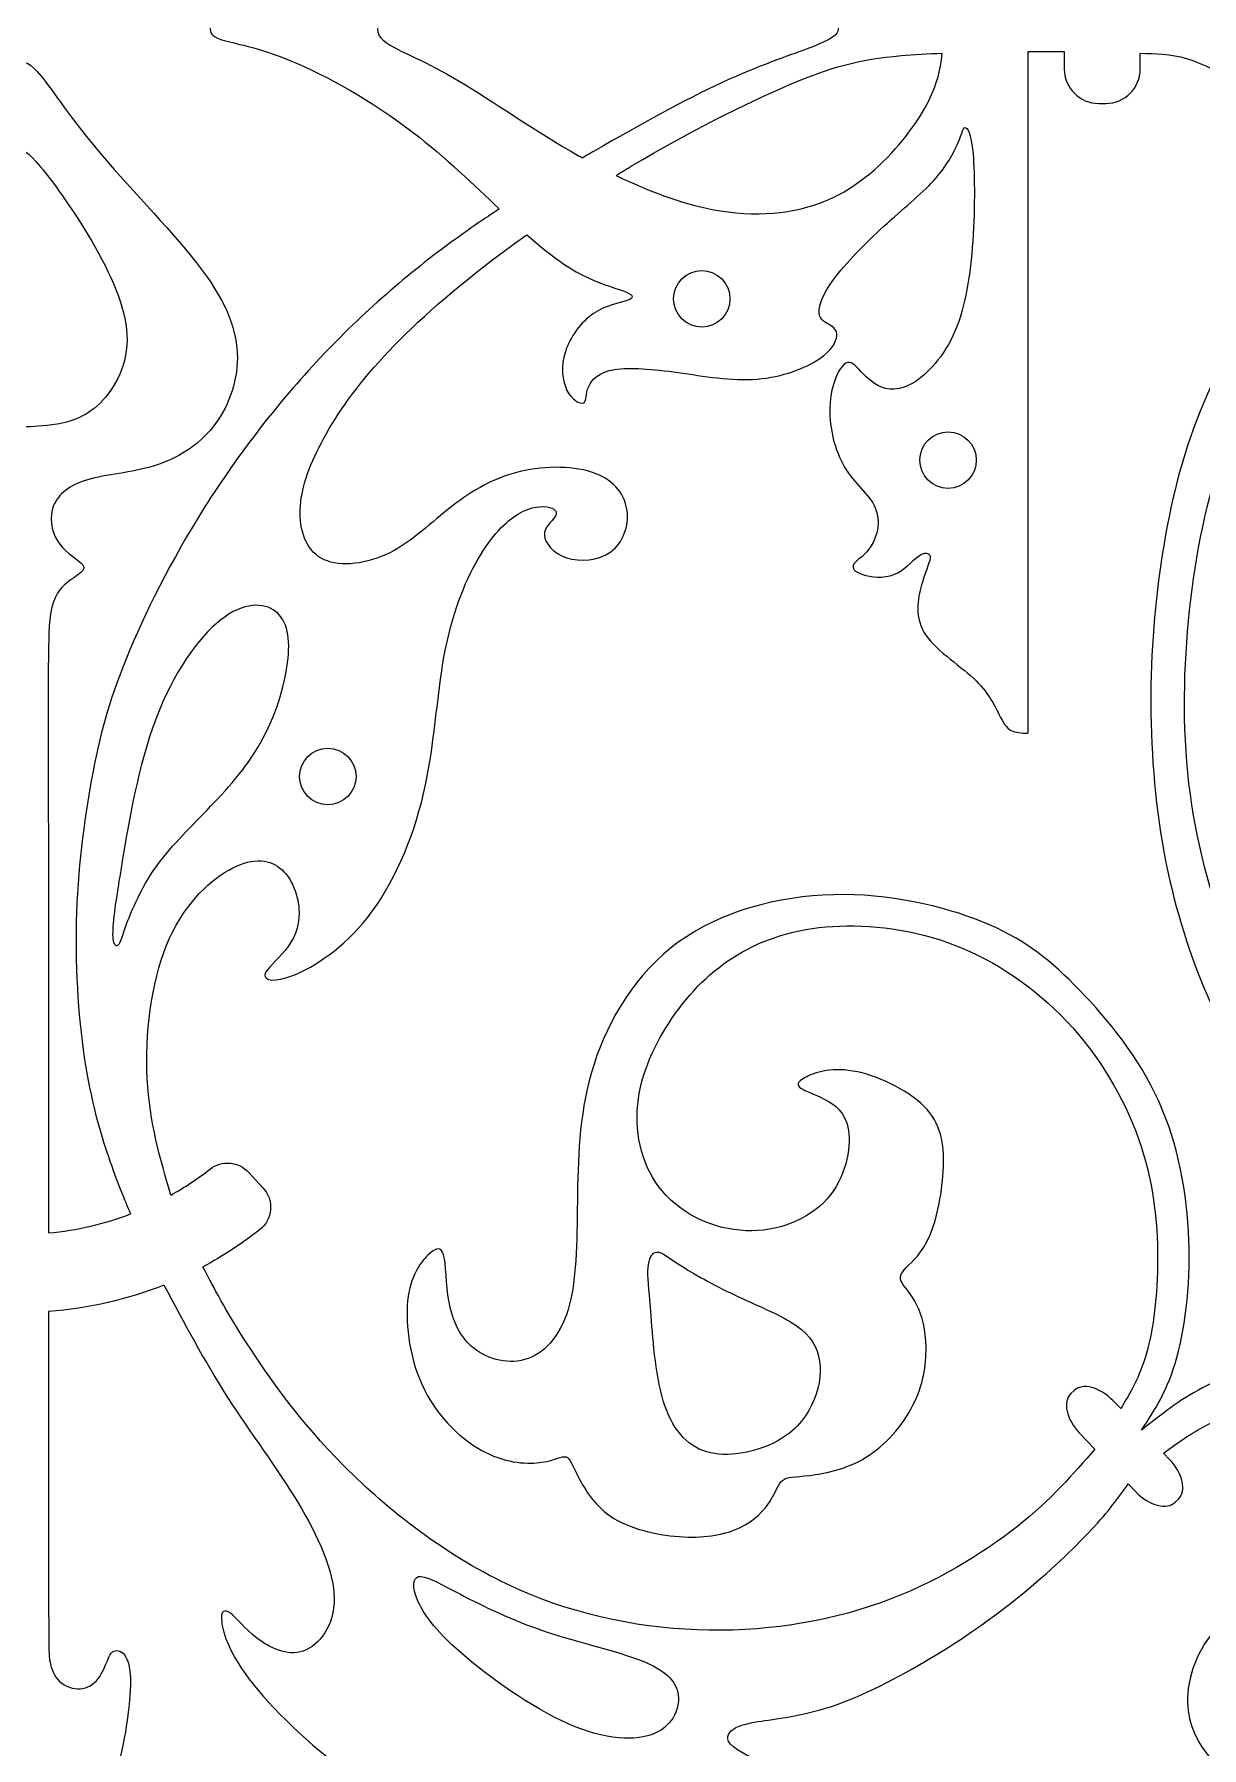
# Model space of a CAD drawing. Header units: millimetres. Extents: x -99 to 100, y 1 to 98.
# Drawn here: x 0.5 to 24.25, y 19.74 to 54.56 of the extents above; entities that cross this region are included whole.
import ezdxf

# ---------------------------------------------------------------- set-up
doc = ezdxf.new("R2010")
doc.units = ezdxf.units.MM
doc.header["$MEASUREMENT"] = 0
doc.layers.add('Layer 1', color=7, linetype='Continuous')

msp = doc.modelspace()

# ---------------------------------------------------------------- linework, layer by layer
at = {"layer": 'Layer 1', "lineweight": 20}
for centre in [(14.078, 49.185), (19.087, 45.907), (6.472, 39.476)]:
    msp.add_ellipse(centre, major_axis=(0, 0.574), ratio=1, dxfattribs=at)
for points, knots in [([(4.082, 54.689), (4.082, 54.607), (4.082, 54.525), (4.319, 54.45), (4.319, 54.45), (4.556, 54.376), (5.03, 54.309), (5.733, 54.018), (5.733, 54.018), (6.437, 53.727), (7.369, 53.211), (8.214, 52.562), (8.214, 52.562), (8.861, 52.065), (9.457, 51.49), (9.958, 51.011)], [0, 0, 0, 0, 0.2, 0.2, 0.2, 0.2, 0.4, 0.4, 0.4, 0.4, 0.6, 0.6, 0.6, 0.6, 1, 1, 1, 1]), ([(7.483, 54.689), (7.488, 54.586), (7.493, 54.484), (7.738, 54.34), (7.738, 54.34), (7.983, 54.196), (8.467, 54.01), (9.142, 53.611), (9.142, 53.611), (9.817, 53.211), (10.683, 52.598), (11.585, 52.088), (11.585, 52.088), (11.607, 52.075), (11.63, 52.062), (11.653, 52.05)], [0, 0, 0, 0, 0.2, 0.2, 0.2, 0.2, 0.4, 0.4, 0.4, 0.4, 0.6, 0.6, 0.6, 0.6, 1, 1, 1, 1]), ([(16.853, 54.689), (16.853, 54.646), (16.853, 54.603), (16.788, 54.543), (16.788, 54.543), (16.724, 54.483), (16.595, 54.406), (16.224, 54.266), (16.224, 54.266), (15.853, 54.127), (15.24, 53.926), (14.482, 53.576), (14.482, 53.576), (13.725, 53.226), (12.823, 52.726), (11.89, 52.187), (11.89, 52.187), (11.811, 52.142), (11.732, 52.096), (11.653, 52.05)], [0, 0, 0, 0, 0.166667, 0.166667, 0.166667, 0.166667, 0.333333, 0.333333, 0.333333, 0.333333, 0.5, 0.5, 0.5, 0.5, 0.666667, 0.666667, 0.666667, 0.666667, 1, 1, 1, 1]), ([(77.735, 54.32), (77.076, 53.683), (76.416, 53.046), (75.756, 52.409), (75.756, 52.409), (76.509, 51.894), (77.261, 51.378), (78.034, 50.564), (78.034, 50.564), (78.807, 49.75), (79.601, 48.637), (80.162, 47.683), (80.162, 47.683), (80.724, 46.73), (81.054, 45.936), (81.229, 45.38), (81.229, 45.38), (81.404, 44.823), (81.425, 44.504), (81.445, 44.184), (81.445, 44.184), (82.229, 44.071), (83.012, 43.958), (83.862, 43.592), (83.862, 43.592), (84.712, 43.226), (85.63, 42.608), (86.202, 41.881), (86.202, 41.881), (86.774, 41.154), (87.001, 40.32), (87.021, 39.377), (87.021, 39.377), (87.042, 38.434), (86.856, 37.382), (86.336, 36.346), (86.336, 36.346), (85.815, 35.311), (84.96, 34.29), (84.084, 33.507), (84.084, 33.507), (83.208, 32.724), (82.311, 32.178), (81.162, 31.704), (81.162, 31.704), (80.013, 31.229), (78.611, 30.827), (76.869, 30.523), (76.869, 30.523), (75.128, 30.219), (73.046, 30.013), (71.103, 29.72), (71.103, 29.72), (69.16, 29.426), (67.357, 29.044), (65.996, 28.524), (65.996, 28.524), (64.636, 28.004), (63.719, 27.344), (63.136, 26.679), (63.136, 26.679), (62.554, 26.015), (62.307, 25.344), (62.173, 24.881), (62.173, 24.881), (62.039, 24.417), (62.018, 24.159), (61.997, 23.902), (61.997, 23.902), (61.472, 24.221), (60.946, 24.541), (60.163, 24.778), (60.163, 24.778), (59.38, 25.015), (58.339, 25.169), (57.344, 24.984), (57.344, 24.984), (56.35, 24.798), (55.401, 24.273), (54.293, 23.608), (54.293, 23.608), (53.186, 22.943), (51.918, 22.139), (50.748, 21.578), (50.748, 21.578), (49.578, 21.016), (48.507, 20.696), (47.476, 20.583), (47.476, 20.583), (46.445, 20.47), (45.456, 20.562), (44.58, 20.774), (44.58, 20.774), (43.704, 20.985), (42.941, 21.315), (42.178, 21.645), (42.178, 21.645), (42.261, 20.614), (42.343, 19.583), (42.276, 18.527), (42.276, 18.527), (42.209, 17.471), (41.993, 16.388), (41.478, 15.487), (41.478, 15.487), (40.962, 14.585), (40.148, 13.863), (39.076, 13.317), (39.076, 13.317), (38.004, 12.771), (36.675, 12.4), (34.825, 12.276), (34.825, 12.276), (32.975, 12.152), (30.604, 12.276), (28.121, 12.56), (28.121, 12.56), (25.637, 12.843), (23.04, 13.286), (20.613, 13.734), (20.613, 13.734), (18.185, 14.183), (15.928, 14.636), (13.805, 14.909), (13.805, 14.909), (11.682, 15.182), (9.693, 15.275), (7.853, 15.167), (7.853, 15.167), (6.014, 15.059), (4.323, 14.75), (3.074, 14.379), (3.074, 14.379), (1.826, 14.008), (1.018, 13.575), (0.21, 13.142)], [0, 0, 0, 0, 0.028571, 0.028571, 0.028571, 0.028571, 0.057143, 0.057143, 0.057143, 0.057143, 0.085714, 0.085714, 0.085714, 0.085714, 0.114286, 0.114286, 0.114286, 0.114286, 0.142857, 0.142857, 0.142857, 0.142857, 0.171429, 0.171429, 0.171429, 0.171429, 0.2, 0.2, 0.2, 0.2, 0.228571, 0.228571, 0.228571, 0.228571, 0.257143, 0.257143, 0.257143, 0.257143, 0.285714, 0.285714, 0.285714, 0.285714, 0.314286, 0.314286, 0.314286, 0.314286, 0.342857, 0.342857, 0.342857, 0.342857, 0.371429, 0.371429, 0.371429, 0.371429, 0.4, 0.4, 0.4, 0.4, 0.428571, 0.428571, 0.428571, 0.428571, 0.457143, 0.457143, 0.457143, 0.457143, 0.485714, 0.485714, 0.485714, 0.485714, 0.514286, 0.514286, 0.514286, 0.514286, 0.542857, 0.542857, 0.542857, 0.542857, 0.571429, 0.571429, 0.571429, 0.571429, 0.6, 0.6, 0.6, 0.6, 0.628571, 0.628571, 0.628571, 0.628571, 0.657143, 0.657143, 0.657143, 0.657143, 0.685714, 0.685714, 0.685714, 0.685714, 0.714286, 0.714286, 0.714286, 0.714286, 0.742857, 0.742857, 0.742857, 0.742857, 0.771429, 0.771429, 0.771429, 0.771429, 0.8, 0.8, 0.8, 0.8, 0.828571, 0.828571, 0.828571, 0.828571, 0.857143, 0.857143, 0.857143, 0.857143, 0.885714, 0.885714, 0.885714, 0.885714, 0.914286, 0.914286, 0.914286, 0.914286, 0.942857, 0.942857, 0.942857, 0.942857, 1, 1, 1, 1]), ([(0.21, 11.534), (0.698, 12.029), (1.187, 12.523), (2.327, 12.977), (2.327, 12.977), (3.468, 13.43), (5.261, 13.843), (7.477, 13.997), (7.477, 13.997), (9.693, 14.152), (12.331, 14.049), (15.361, 13.58), (15.361, 13.58), (18.391, 13.111), (21.813, 12.276), (25.317, 11.725), (25.317, 11.725), (28.821, 11.173), (32.408, 10.905), (35.227, 11.122), (35.227, 11.122), (38.046, 11.338), (40.097, 12.039), (41.395, 13.224), (41.395, 13.224), (42.694, 14.409), (43.24, 16.079), (43.446, 17.27), (43.446, 17.27), (43.652, 18.46), (43.518, 19.171), (43.384, 19.882), (43.384, 19.882), (44.497, 19.614), (45.61, 19.346), (46.966, 19.351), (46.966, 19.351), (48.321, 19.357), (49.919, 19.635), (51.377, 20.32), (51.377, 20.32), (52.835, 21.006), (54.154, 22.098), (55.257, 22.809), (55.257, 22.809), (56.36, 23.52), (57.246, 23.85), (58.127, 23.932), (58.127, 23.932), (59.009, 24.015), (59.885, 23.85), (60.621, 23.443), (60.621, 23.443), (61.358, 23.036), (61.956, 22.387), (62.554, 21.737), (62.554, 21.737), (62.698, 22.655), (62.843, 23.572), (63.09, 24.443), (63.09, 24.443), (63.337, 25.314), (63.688, 26.138), (64.651, 26.818), (64.651, 26.818), (65.615, 27.499), (67.192, 28.034), (69.202, 28.416), (69.202, 28.416), (71.211, 28.797), (73.654, 29.024), (75.859, 29.349), (75.859, 29.349), (78.065, 29.673), (80.034, 30.096), (81.806, 30.889), (81.806, 30.889), (83.579, 31.683), (85.156, 32.847), (86.233, 34.239), (86.233, 34.239), (87.31, 35.63), (87.887, 37.248), (88.011, 38.727), (88.011, 38.727), (88.134, 40.206), (87.804, 41.546), (87.14, 42.51), (87.14, 42.51), (86.475, 43.473), (85.475, 44.061), (84.625, 44.427), (84.625, 44.427), (83.775, 44.792), (83.074, 44.937), (82.373, 45.081), (82.373, 45.081), (81.961, 46.07), (81.548, 47.06), (81.013, 48.029), (81.013, 48.029), (80.477, 48.997), (79.817, 49.946), (79.183, 50.672), (79.183, 50.672), (78.549, 51.399), (77.941, 51.904), (77.333, 52.409), (77.333, 52.409), (78.012, 53.039), (78.692, 53.669), (79.371, 54.299)], [0, 0, 0, 0, 0.034483, 0.034483, 0.034483, 0.034483, 0.068966, 0.068966, 0.068966, 0.068966, 0.103448, 0.103448, 0.103448, 0.103448, 0.137931, 0.137931, 0.137931, 0.137931, 0.172414, 0.172414, 0.172414, 0.172414, 0.206897, 0.206897, 0.206897, 0.206897, 0.241379, 0.241379, 0.241379, 0.241379, 0.275862, 0.275862, 0.275862, 0.275862, 0.310345, 0.310345, 0.310345, 0.310345, 0.344828, 0.344828, 0.344828, 0.344828, 0.37931, 0.37931, 0.37931, 0.37931, 0.413793, 0.413793, 0.413793, 0.413793, 0.448276, 0.448276, 0.448276, 0.448276, 0.482759, 0.482759, 0.482759, 0.482759, 0.517241, 0.517241, 0.517241, 0.517241, 0.551724, 0.551724, 0.551724, 0.551724, 0.586207, 0.586207, 0.586207, 0.586207, 0.62069, 0.62069, 0.62069, 0.62069, 0.655172, 0.655172, 0.655172, 0.655172, 0.689655, 0.689655, 0.689655, 0.689655, 0.724138, 0.724138, 0.724138, 0.724138, 0.758621, 0.758621, 0.758621, 0.758621, 0.793103, 0.793103, 0.793103, 0.793103, 0.827586, 0.827586, 0.827586, 0.827586, 0.862069, 0.862069, 0.862069, 0.862069, 0.896552, 0.896552, 0.896552, 0.896552, 0.931034, 0.931034, 0.931034, 0.931034, 1, 1, 1, 1]), ([(0.21, 53.995), (0.307, 54.001), (0.404, 54.006), (0.643, 53.712), (0.643, 53.712), (0.882, 53.418), (1.263, 52.826), (1.887, 52.094), (1.887, 52.094), (2.51, 51.362), (3.376, 50.491), (3.907, 49.78), (3.907, 49.78), (4.437, 49.069), (4.633, 48.518), (4.633, 47.989), (4.633, 47.989), (4.633, 47.461), (4.437, 46.956), (4.131, 46.575), (4.131, 46.575), (3.824, 46.194), (3.407, 45.936), (2.941, 45.792), (2.941, 45.792), (2.474, 45.647), (1.959, 45.616), (1.588, 45.508), (1.588, 45.508), (1.217, 45.4), (0.99, 45.214), (0.897, 44.983), (0.897, 44.983), (0.805, 44.751), (0.846, 44.472), (0.972, 44.269), (0.972, 44.269), (1.098, 44.065), (1.31, 43.936), (1.418, 43.846), (1.418, 43.846), (1.526, 43.756), (1.531, 43.705), (1.472, 43.643), (1.472, 43.643), (1.413, 43.581), (1.289, 43.509), (1.16, 43.406), (1.16, 43.406), (1.031, 43.303), (0.897, 43.169), (0.835, 42.782), (0.835, 42.782), (0.774, 42.396), (0.784, 41.757), (0.789, 38.222), (0.789, 38.222), (0.792, 36.139), (0.793, 33.051), (0.794, 30.198)], [0, 0, 0, 0, 0.0625, 0.0625, 0.0625, 0.0625, 0.125, 0.125, 0.125, 0.125, 0.1875, 0.1875, 0.1875, 0.1875, 0.25, 0.25, 0.25, 0.25, 0.3125, 0.3125, 0.3125, 0.3125, 0.375, 0.375, 0.375, 0.375, 0.4375, 0.4375, 0.4375, 0.4375, 0.5, 0.5, 0.5, 0.5, 0.5625, 0.5625, 0.5625, 0.5625, 0.625, 0.625, 0.625, 0.625, 0.6875, 0.6875, 0.6875, 0.6875, 0.75, 0.75, 0.75, 0.75, 0.8125, 0.8125, 0.8125, 0.8125, 0.875, 0.875, 0.875, 0.875, 1, 1, 1, 1]), ([(12.335, 51.693), (12.997, 51.372), (13.663, 51.124), (14.293, 51.003), (14.293, 51.003), (15.161, 50.836), (15.96, 50.908), (16.617, 51.186), (16.617, 51.186), (17.274, 51.464), (17.789, 51.949), (18.16, 52.402), (18.16, 52.402), (18.531, 52.856), (18.758, 53.278), (18.871, 53.654), (18.871, 53.654), (18.927, 53.838), (18.955, 54.012), (18.969, 54.179)], [0, 0, 0, 0, 0.166667, 0.166667, 0.166667, 0.166667, 0.333333, 0.333333, 0.333333, 0.333333, 0.5, 0.5, 0.5, 0.5, 0.666667, 0.666667, 0.666667, 0.666667, 1, 1, 1, 1]), ([(12.335, 51.693), (12.445, 51.761), (12.555, 51.827), (12.666, 51.893), (12.666, 51.893), (13.812, 52.576), (14.977, 53.158), (15.837, 53.527), (15.837, 53.527), (16.698, 53.895), (17.255, 54.05), (18.139, 54.128), (18.139, 54.128), (18.392, 54.151), (18.671, 54.167), (18.969, 54.179)], [0, 0, 0, 0, 0.2, 0.2, 0.2, 0.2, 0.4, 0.4, 0.4, 0.4, 0.6, 0.6, 0.6, 0.6, 1, 1, 1, 1]), ([(21.45, 54.212), (21.45, 54.212), (21.45, 53.859), (21.45, 53.859), (21.45, 53.859), (21.45, 53.472), (21.765, 53.157), (22.151, 53.157), (22.151, 53.157), (22.151, 53.157), (22.295, 53.157), (22.295, 53.157), (22.295, 53.157), (22.681, 53.157), (22.996, 53.472), (22.996, 53.859), (22.996, 53.859), (22.996, 53.859), (22.996, 54.17), (22.996, 54.17)], [0, 0, 0, 0, 0.166667, 0.166667, 0.166667, 0.166667, 0.333333, 0.333333, 0.333333, 0.333333, 0.5, 0.5, 0.5, 0.5, 0.666667, 0.666667, 0.666667, 0.666667, 1, 1, 1, 1]), ([(27.357, 51.277), (27.112, 51.579), (26.858, 51.905), (26.58, 52.204), (26.58, 52.204), (26.103, 52.716), (25.557, 53.149), (25.101, 53.461), (25.101, 53.461), (24.645, 53.773), (24.279, 53.964), (23.943, 54.061), (23.943, 54.061), (23.607, 54.159), (23.302, 54.164), (22.996, 54.17)], [0, 0, 0, 0, 0.2, 0.2, 0.2, 0.2, 0.4, 0.4, 0.4, 0.4, 0.6, 0.6, 0.6, 0.6, 1, 1, 1, 1]), ([(10.519, 50.489), (11.025, 50.038), (11.385, 49.797), (11.713, 49.638), (11.713, 49.638), (12.069, 49.465), (12.388, 49.388), (12.546, 49.321), (12.546, 49.321), (12.703, 49.254), (12.698, 49.197), (12.553, 49.148), (12.553, 49.148), (12.409, 49.099), (12.126, 49.058), (11.873, 48.885), (11.873, 48.885), (11.621, 48.713), (11.399, 48.408), (11.304, 48.11), (11.304, 48.11), (11.208, 47.811), (11.239, 47.517), (11.337, 47.324), (11.337, 47.324), (11.435, 47.131), (11.6, 47.038), (11.67, 47.069), (11.67, 47.069), (11.739, 47.1), (11.713, 47.254), (11.778, 47.404), (11.778, 47.404), (11.842, 47.553), (11.997, 47.697), (12.306, 47.749), (12.306, 47.749), (12.615, 47.8), (13.079, 47.759), (13.597, 47.687), (13.597, 47.687), (14.115, 47.615), (14.687, 47.512), (15.205, 47.553), (15.205, 47.553), (15.723, 47.594), (16.186, 47.78), (16.459, 47.96), (16.459, 47.96), (16.733, 48.141), (16.815, 48.316), (16.823, 48.432), (16.823, 48.432), (16.831, 48.548), (16.764, 48.604), (16.676, 48.656), (16.676, 48.656), (16.588, 48.707), (16.48, 48.754), (16.465, 48.893), (16.465, 48.893), (16.449, 49.032), (16.527, 49.264), (16.764, 49.583), (16.764, 49.583), (17.001, 49.903), (17.397, 50.31), (17.781, 50.66), (17.781, 50.66), (18.165, 51.011), (18.536, 51.305), (18.797, 51.591), (18.797, 51.591), (19.057, 51.877), (19.206, 52.155), (19.289, 52.351), (19.289, 52.351), (19.371, 52.547), (19.387, 52.66), (19.433, 52.665), (19.433, 52.665), (19.479, 52.67), (19.557, 52.567), (19.595, 52.132), (19.595, 52.132), (19.634, 51.696), (19.634, 50.928), (19.58, 50.235), (19.58, 50.235), (19.526, 49.542), (19.417, 48.924), (19.186, 48.434), (19.186, 48.434), (18.954, 47.945), (18.598, 47.584), (18.302, 47.435), (18.302, 47.435), (18.005, 47.285), (17.768, 47.347), (17.591, 47.463), (17.591, 47.463), (17.413, 47.579), (17.294, 47.749), (17.191, 47.834), (17.191, 47.834), (17.088, 47.919), (17.001, 47.919), (16.9, 47.77), (16.9, 47.77), (16.8, 47.62), (16.686, 47.321), (16.681, 46.942), (16.681, 46.942), (16.676, 46.564), (16.779, 46.105), (16.983, 45.765), (16.983, 45.765), (17.186, 45.425), (17.49, 45.203), (17.606, 44.938), (17.606, 44.938), (17.722, 44.673), (17.65, 44.363), (17.526, 44.165), (17.526, 44.165), (17.403, 43.967), (17.227, 43.879), (17.173, 43.796), (17.173, 43.796), (17.119, 43.714), (17.186, 43.637), (17.351, 43.583), (17.351, 43.583), (17.516, 43.528), (17.779, 43.498), (17.987, 43.58), (17.987, 43.58), (18.196, 43.662), (18.351, 43.858), (18.48, 43.951), (18.48, 43.951), (18.608, 44.044), (18.711, 44.033), (18.722, 43.948), (18.722, 43.948), (18.732, 43.863), (18.65, 43.704), (18.565, 43.428), (18.565, 43.428), (18.48, 43.152), (18.392, 42.761), (18.596, 42.413), (18.596, 42.413), (18.799, 42.065), (19.294, 41.761), (19.602, 41.475), (19.602, 41.475), (19.91, 41.19), (20.032, 40.923), (20.123, 40.741), (20.123, 40.741), (20.214, 40.559), (20.276, 40.463), (20.368, 40.413), (20.368, 40.413), (20.461, 40.364), (20.585, 40.36), (20.708, 40.357)], [0, 0, 0, 0, 0.023256, 0.023256, 0.023256, 0.023256, 0.046512, 0.046512, 0.046512, 0.046512, 0.069767, 0.069767, 0.069767, 0.069767, 0.093023, 0.093023, 0.093023, 0.093023, 0.116279, 0.116279, 0.116279, 0.116279, 0.139535, 0.139535, 0.139535, 0.139535, 0.162791, 0.162791, 0.162791, 0.162791, 0.186047, 0.186047, 0.186047, 0.186047, 0.209302, 0.209302, 0.209302, 0.209302, 0.232558, 0.232558, 0.232558, 0.232558, 0.255814, 0.255814, 0.255814, 0.255814, 0.27907, 0.27907, 0.27907, 0.27907, 0.302326, 0.302326, 0.302326, 0.302326, 0.325581, 0.325581, 0.325581, 0.325581, 0.348837, 0.348837, 0.348837, 0.348837, 0.372093, 0.372093, 0.372093, 0.372093, 0.395349, 0.395349, 0.395349, 0.395349, 0.418605, 0.418605, 0.418605, 0.418605, 0.44186, 0.44186, 0.44186, 0.44186, 0.465116, 0.465116, 0.465116, 0.465116, 0.488372, 0.488372, 0.488372, 0.488372, 0.511628, 0.511628, 0.511628, 0.511628, 0.534884, 0.534884, 0.534884, 0.534884, 0.55814, 0.55814, 0.55814, 0.55814, 0.581395, 0.581395, 0.581395, 0.581395, 0.604651, 0.604651, 0.604651, 0.604651, 0.627907, 0.627907, 0.627907, 0.627907, 0.651163, 0.651163, 0.651163, 0.651163, 0.674419, 0.674419, 0.674419, 0.674419, 0.697674, 0.697674, 0.697674, 0.697674, 0.72093, 0.72093, 0.72093, 0.72093, 0.744186, 0.744186, 0.744186, 0.744186, 0.767442, 0.767442, 0.767442, 0.767442, 0.790698, 0.790698, 0.790698, 0.790698, 0.813953, 0.813953, 0.813953, 0.813953, 0.837209, 0.837209, 0.837209, 0.837209, 0.860465, 0.860465, 0.860465, 0.860465, 0.883721, 0.883721, 0.883721, 0.883721, 0.906977, 0.906977, 0.906977, 0.906977, 0.930233, 0.930233, 0.930233, 0.930233, 0.953488, 0.953488, 0.953488, 0.953488, 1, 1, 1, 1]), ([(0.21, 52.198), (0.284, 52.198), (0.358, 52.198), (0.629, 51.871), (0.629, 51.871), (0.9, 51.544), (1.369, 50.89), (1.743, 50.233), (1.743, 50.233), (2.116, 49.576), (2.394, 48.916), (2.389, 48.344), (2.389, 48.344), (2.384, 47.772), (2.095, 47.287), (1.781, 47.009), (1.781, 47.009), (1.467, 46.731), (1.127, 46.659), (0.861, 46.622), (0.861, 46.622), (0.595, 46.585), (0.402, 46.584), (0.21, 46.583)], [0, 0, 0, 0, 0.142857, 0.142857, 0.142857, 0.142857, 0.285714, 0.285714, 0.285714, 0.285714, 0.428571, 0.428571, 0.428571, 0.428571, 0.571429, 0.571429, 0.571429, 0.571429, 0.714286, 0.714286, 0.714286, 0.714286, 1, 1, 1, 1]), ([(27.357, 51.277), (26.716, 50.746), (26.125, 50.118), (25.599, 49.396), (25.599, 49.396), (25.012, 48.59), (24.507, 47.667), (24.146, 46.727), (24.146, 46.727), (23.785, 45.787), (23.569, 44.828), (23.422, 43.836), (23.422, 43.836), (23.275, 42.844), (23.198, 41.818), (23.213, 40.752), (23.213, 40.752), (23.229, 39.685), (23.337, 38.577), (23.551, 37.57), (23.551, 37.57), (23.765, 36.562), (24.084, 35.655), (24.365, 35.015), (24.365, 35.015), (24.646, 34.374), (24.888, 34), (25.13, 33.625)], [0, 0, 0, 0, 0.125, 0.125, 0.125, 0.125, 0.25, 0.25, 0.25, 0.25, 0.375, 0.375, 0.375, 0.375, 0.5, 0.5, 0.5, 0.5, 0.625, 0.625, 0.625, 0.625, 0.75, 0.75, 0.75, 0.75, 1, 1, 1, 1]), ([(9.958, 51.011), (9.655, 50.813), (9.352, 50.605), (9.051, 50.386), (9.051, 50.386), (8.108, 49.701), (7.185, 48.907), (6.32, 47.987), (6.32, 47.987), (5.454, 47.068), (4.645, 46.021), (3.967, 44.95), (3.967, 44.95), (3.29, 43.878), (2.743, 42.78), (2.377, 41.881), (2.377, 41.881), (2.012, 40.982), (1.826, 40.281), (1.669, 39.425), (1.669, 39.425), (1.512, 38.57), (1.383, 37.56), (1.357, 36.529), (1.357, 36.529), (1.331, 35.499), (1.409, 34.447), (1.545, 33.605), (1.545, 33.605), (1.682, 32.762), (1.878, 32.128), (2.04, 31.66), (2.04, 31.66), (2.203, 31.191), (2.332, 30.888), (2.461, 30.585)], [0, 0, 0, 0, 0.1, 0.1, 0.1, 0.1, 0.2, 0.2, 0.2, 0.2, 0.3, 0.3, 0.3, 0.3, 0.4, 0.4, 0.4, 0.4, 0.5, 0.5, 0.5, 0.5, 0.6, 0.6, 0.6, 0.6, 0.7, 0.7, 0.7, 0.7, 0.8, 0.8, 0.8, 0.8, 1, 1, 1, 1]), ([(25.802, 34.126), (25.475, 34.658), (25.148, 35.19), (24.822, 36.016), (24.822, 36.016), (24.496, 36.841), (24.172, 37.959), (24.015, 39.118), (24.015, 39.118), (23.857, 40.278), (23.868, 41.479), (23.978, 42.638), (23.978, 42.638), (24.089, 43.797), (24.301, 44.916), (24.641, 45.951), (24.641, 45.951), (24.981, 46.987), (25.45, 47.941), (26.076, 48.788), (26.076, 48.788), (26.591, 49.486), (27.213, 50.112), (27.901, 50.655)], [0, 0, 0, 0, 0.142857, 0.142857, 0.142857, 0.142857, 0.285714, 0.285714, 0.285714, 0.285714, 0.428571, 0.428571, 0.428571, 0.428571, 0.571429, 0.571429, 0.571429, 0.571429, 0.714286, 0.714286, 0.714286, 0.714286, 1, 1, 1, 1]), ([(3.281, 30.968), (3.064, 31.705), (2.847, 32.442), (2.8, 33.334), (2.8, 33.334), (2.753, 34.225), (2.877, 35.272), (3.194, 36.047), (3.194, 36.047), (3.511, 36.823), (4.021, 37.328), (4.457, 37.575), (4.457, 37.575), (4.892, 37.823), (5.253, 37.812), (5.5, 37.616), (5.5, 37.616), (5.747, 37.421), (5.882, 37.039), (5.889, 36.722), (5.889, 36.722), (5.897, 36.405), (5.778, 36.153), (5.606, 35.942), (5.606, 35.942), (5.433, 35.73), (5.206, 35.56), (5.193, 35.447), (5.193, 35.447), (5.181, 35.334), (5.382, 35.277), (5.783, 35.439), (5.783, 35.439), (6.185, 35.601), (6.788, 35.983), (7.291, 36.624), (7.291, 36.624), (7.793, 37.266), (8.195, 38.168), (8.419, 39.129), (8.419, 39.129), (8.644, 40.09), (8.69, 41.11), (8.842, 41.942), (8.842, 41.942), (8.994, 42.775), (9.252, 43.419), (9.525, 43.89), (9.525, 43.89), (9.798, 44.362), (10.087, 44.661), (10.349, 44.815), (10.349, 44.815), (10.612, 44.97), (10.849, 44.98), (10.983, 44.947), (10.983, 44.947), (11.117, 44.913), (11.148, 44.836), (11.086, 44.743), (11.086, 44.743), (11.024, 44.65), (10.87, 44.542), (10.877, 44.382), (10.877, 44.382), (10.885, 44.223), (11.055, 44.011), (11.328, 43.921), (11.328, 43.921), (11.602, 43.831), (11.978, 43.862), (12.228, 44.045), (12.228, 44.045), (12.478, 44.228), (12.601, 44.563), (12.56, 44.877), (12.56, 44.877), (12.519, 45.191), (12.313, 45.485), (11.911, 45.637), (11.911, 45.637), (11.509, 45.789), (10.911, 45.8), (10.388, 45.676), (10.388, 45.676), (9.865, 45.552), (9.417, 45.295), (8.999, 44.97), (8.999, 44.97), (8.582, 44.645), (8.195, 44.254), (7.734, 44.024), (7.734, 44.024), (7.273, 43.795), (6.737, 43.728), (6.397, 43.883), (6.397, 43.883), (6.057, 44.037), (5.912, 44.413), (5.91, 44.823), (5.91, 44.823), (5.907, 45.233), (6.046, 45.676), (6.294, 46.168), (6.294, 46.168), (6.541, 46.66), (6.897, 47.201), (7.409, 47.789), (7.409, 47.789), (7.922, 48.376), (8.592, 49.01), (9.491, 49.719), (9.491, 49.719), (9.808, 49.969), (10.154, 50.228), (10.519, 50.489)], [0, 0, 0, 0, 0.033333, 0.033333, 0.033333, 0.033333, 0.066667, 0.066667, 0.066667, 0.066667, 0.1, 0.1, 0.1, 0.1, 0.133333, 0.133333, 0.133333, 0.133333, 0.166667, 0.166667, 0.166667, 0.166667, 0.2, 0.2, 0.2, 0.2, 0.233333, 0.233333, 0.233333, 0.233333, 0.266667, 0.266667, 0.266667, 0.266667, 0.3, 0.3, 0.3, 0.3, 0.333333, 0.333333, 0.333333, 0.333333, 0.366667, 0.366667, 0.366667, 0.366667, 0.4, 0.4, 0.4, 0.4, 0.433333, 0.433333, 0.433333, 0.433333, 0.466667, 0.466667, 0.466667, 0.466667, 0.5, 0.5, 0.5, 0.5, 0.533333, 0.533333, 0.533333, 0.533333, 0.566667, 0.566667, 0.566667, 0.566667, 0.6, 0.6, 0.6, 0.6, 0.633333, 0.633333, 0.633333, 0.633333, 0.666667, 0.666667, 0.666667, 0.666667, 0.7, 0.7, 0.7, 0.7, 0.733333, 0.733333, 0.733333, 0.733333, 0.766667, 0.766667, 0.766667, 0.766667, 0.8, 0.8, 0.8, 0.8, 0.833333, 0.833333, 0.833333, 0.833333, 0.866667, 0.866667, 0.866667, 0.866667, 0.9, 0.9, 0.9, 0.9, 0.933333, 0.933333, 0.933333, 0.933333, 1, 1, 1, 1]), ([(2.293, 37.761), (2.424, 38.559), (2.62, 39.703), (2.973, 40.639), (2.973, 40.639), (3.326, 41.574), (3.836, 42.301), (4.297, 42.661), (4.297, 42.661), (4.758, 43.022), (5.171, 43.017), (5.41, 42.832), (5.41, 42.832), (5.65, 42.646), (5.717, 42.28), (5.655, 41.791), (5.655, 41.791), (5.593, 41.301), (5.403, 40.688), (5.106, 40.162), (5.106, 40.162), (4.81, 39.637), (4.408, 39.198), (4.016, 38.794), (4.016, 38.794), (3.625, 38.389), (3.243, 38.018), (2.96, 37.614), (2.96, 37.614), (2.677, 37.209), (2.491, 36.771), (2.388, 36.496), (2.388, 36.496), (2.285, 36.22), (2.264, 36.106), (2.218, 36.06), (2.218, 36.06), (2.172, 36.014), (2.099, 36.034), (2.097, 36.271), (2.097, 36.271), (2.094, 36.508), (2.161, 36.962), (2.293, 37.761)], [0, 0, 0, 0, 0.083333, 0.083333, 0.083333, 0.083333, 0.166667, 0.166667, 0.166667, 0.166667, 0.25, 0.25, 0.25, 0.25, 0.333333, 0.333333, 0.333333, 0.333333, 0.416667, 0.416667, 0.416667, 0.416667, 0.5, 0.5, 0.5, 0.5, 0.583333, 0.583333, 0.583333, 0.583333, 0.666667, 0.666667, 0.666667, 0.666667, 0.75, 0.75, 0.75, 0.75, 0.833333, 0.833333, 0.833333, 0.833333, 1, 1, 1, 1]), ([(23.02, 26.189), (23.288, 26.594), (23.556, 26.999), (23.741, 27.668), (23.741, 27.668), (23.927, 28.337), (24.03, 29.27), (23.978, 30.228), (23.978, 30.228), (23.927, 31.187), (23.721, 32.171), (23.296, 33.042), (23.296, 33.042), (22.87, 33.913), (22.226, 34.67), (21.654, 35.242), (21.654, 35.242), (21.082, 35.814), (20.582, 36.201), (19.784, 36.523), (19.784, 36.523), (18.985, 36.845), (17.887, 37.103), (16.756, 37.074), (16.756, 37.074), (15.625, 37.046), (14.46, 36.732), (13.6, 36.106), (13.6, 36.106), (12.739, 35.479), (12.183, 34.541), (11.889, 33.632), (11.889, 33.632), (11.595, 32.722), (11.564, 31.841), (11.551, 30.996), (11.551, 30.996), (11.539, 30.151), (11.544, 29.342), (11.389, 28.749), (11.389, 28.749), (11.235, 28.157), (10.92, 27.78), (10.547, 27.646), (10.547, 27.646), (10.173, 27.512), (9.74, 27.621), (9.449, 27.847), (9.449, 27.847), (9.158, 28.074), (9.008, 28.419), (8.939, 28.793), (8.939, 28.793), (8.869, 29.167), (8.88, 29.569), (8.828, 29.752), (8.828, 29.752), (8.776, 29.935), (8.663, 29.898), (8.506, 29.744), (8.506, 29.744), (8.349, 29.589), (8.148, 29.316), (8.096, 28.819), (8.096, 28.819), (8.045, 28.322), (8.143, 27.6), (8.436, 27.013), (8.436, 27.013), (8.73, 26.425), (9.22, 25.972), (9.676, 25.74), (9.676, 25.74), (10.132, 25.508), (10.554, 25.498), (10.83, 25.539), (10.83, 25.539), (11.106, 25.58), (11.235, 25.673), (11.32, 25.647), (11.32, 25.647), (11.405, 25.621), (11.446, 25.477), (11.572, 25.23), (11.572, 25.23), (11.698, 24.982), (11.91, 24.632), (12.293, 24.397), (12.293, 24.397), (12.677, 24.163), (13.234, 24.044), (13.705, 24.021), (13.705, 24.021), (14.177, 23.998), (14.564, 24.07), (14.857, 24.212), (14.857, 24.212), (15.151, 24.354), (15.352, 24.565), (15.47, 24.75), (15.47, 24.75), (15.589, 24.936), (15.625, 25.096), (15.72, 25.17), (15.72, 25.17), (15.816, 25.245), (15.97, 25.235), (16.269, 25.271), (16.269, 25.271), (16.568, 25.307), (17.011, 25.389), (17.411, 25.634), (17.411, 25.634), (17.81, 25.879), (18.166, 26.286), (18.374, 26.696), (18.374, 26.696), (18.583, 27.105), (18.645, 27.518), (18.64, 27.871), (18.64, 27.871), (18.635, 28.224), (18.562, 28.517), (18.454, 28.734), (18.454, 28.734), (18.346, 28.95), (18.202, 29.089), (18.145, 29.195), (18.145, 29.195), (18.088, 29.301), (18.119, 29.373), (18.238, 29.494), (18.238, 29.494), (18.356, 29.615), (18.562, 29.785), (18.717, 30.146), (18.717, 30.146), (18.872, 30.506), (18.975, 31.058), (18.993, 31.537), (18.993, 31.537), (19.011, 32.016), (18.944, 32.424), (18.599, 32.771), (18.599, 32.771), (18.253, 33.119), (17.63, 33.408), (17.153, 33.49), (17.153, 33.49), (16.676, 33.573), (16.346, 33.449), (16.179, 33.356), (16.179, 33.356), (16.012, 33.263), (16.006, 33.202), (16.094, 33.142), (16.094, 33.142), (16.182, 33.083), (16.362, 33.026), (16.568, 32.921), (16.568, 32.921), (16.774, 32.815), (17.006, 32.661), (17.063, 32.284), (17.063, 32.284), (17.119, 31.908), (17.001, 31.31), (16.625, 30.888), (16.625, 30.888), (16.249, 30.465), (15.615, 30.218), (14.973, 30.244), (14.973, 30.244), (14.332, 30.269), (13.682, 30.568), (13.278, 31.045), (13.278, 31.045), (12.873, 31.522), (12.714, 32.176), (12.775, 32.807), (12.775, 32.807), (12.837, 33.439), (13.121, 34.047), (13.479, 34.57), (13.479, 34.57), (13.837, 35.093), (14.27, 35.531), (14.806, 35.853), (14.806, 35.853), (15.342, 36.175), (15.981, 36.381), (16.741, 36.43), (16.741, 36.43), (17.501, 36.479), (18.382, 36.371), (19.219, 36.049), (19.219, 36.049), (20.057, 35.727), (20.85, 35.191), (21.502, 34.498), (21.502, 34.498), (22.154, 33.805), (22.664, 32.954), (22.963, 32.112), (22.963, 32.112), (23.262, 31.269), (23.35, 30.434), (23.35, 29.679), (23.35, 29.679), (23.35, 28.924), (23.262, 28.249), (23.122, 27.754), (23.122, 27.754), (22.982, 27.259), (22.79, 26.943), (22.598, 26.628)], [0, 0, 0, 0, 0.018182, 0.018182, 0.018182, 0.018182, 0.036364, 0.036364, 0.036364, 0.036364, 0.054545, 0.054545, 0.054545, 0.054545, 0.072727, 0.072727, 0.072727, 0.072727, 0.090909, 0.090909, 0.090909, 0.090909, 0.109091, 0.109091, 0.109091, 0.109091, 0.127273, 0.127273, 0.127273, 0.127273, 0.145455, 0.145455, 0.145455, 0.145455, 0.163636, 0.163636, 0.163636, 0.163636, 0.181818, 0.181818, 0.181818, 0.181818, 0.2, 0.2, 0.2, 0.2, 0.218182, 0.218182, 0.218182, 0.218182, 0.236364, 0.236364, 0.236364, 0.236364, 0.254545, 0.254545, 0.254545, 0.254545, 0.272727, 0.272727, 0.272727, 0.272727, 0.290909, 0.290909, 0.290909, 0.290909, 0.309091, 0.309091, 0.309091, 0.309091, 0.327273, 0.327273, 0.327273, 0.327273, 0.345455, 0.345455, 0.345455, 0.345455, 0.363636, 0.363636, 0.363636, 0.363636, 0.381818, 0.381818, 0.381818, 0.381818, 0.4, 0.4, 0.4, 0.4, 0.418182, 0.418182, 0.418182, 0.418182, 0.436364, 0.436364, 0.436364, 0.436364, 0.454545, 0.454545, 0.454545, 0.454545, 0.472727, 0.472727, 0.472727, 0.472727, 0.490909, 0.490909, 0.490909, 0.490909, 0.509091, 0.509091, 0.509091, 0.509091, 0.527273, 0.527273, 0.527273, 0.527273, 0.545455, 0.545455, 0.545455, 0.545455, 0.563636, 0.563636, 0.563636, 0.563636, 0.581818, 0.581818, 0.581818, 0.581818, 0.6, 0.6, 0.6, 0.6, 0.618182, 0.618182, 0.618182, 0.618182, 0.636364, 0.636364, 0.636364, 0.636364, 0.654545, 0.654545, 0.654545, 0.654545, 0.672727, 0.672727, 0.672727, 0.672727, 0.690909, 0.690909, 0.690909, 0.690909, 0.709091, 0.709091, 0.709091, 0.709091, 0.727273, 0.727273, 0.727273, 0.727273, 0.745455, 0.745455, 0.745455, 0.745455, 0.763636, 0.763636, 0.763636, 0.763636, 0.781818, 0.781818, 0.781818, 0.781818, 0.8, 0.8, 0.8, 0.8, 0.818182, 0.818182, 0.818182, 0.818182, 0.836364, 0.836364, 0.836364, 0.836364, 0.854545, 0.854545, 0.854545, 0.854545, 0.872727, 0.872727, 0.872727, 0.872727, 0.890909, 0.890909, 0.890909, 0.890909, 0.909091, 0.909091, 0.909091, 0.909091, 0.927273, 0.927273, 0.927273, 0.927273, 0.945455, 0.945455, 0.945455, 0.945455, 0.963636, 0.963636, 0.963636, 0.963636, 1, 1, 1, 1]), ([(3.281, 30.968), (3.56, 31.124), (3.826, 31.301), (4.077, 31.495), (4.077, 31.495), (4.317, 31.682), (4.658, 31.654), (4.865, 31.43), (4.865, 31.43), (4.865, 31.43), (5.153, 31.117), (5.153, 31.117), (5.153, 31.117), (5.268, 30.993), (5.32, 30.843), (5.306, 30.674), (5.306, 30.674), (5.292, 30.506), (5.217, 30.366), (5.084, 30.262), (5.084, 30.262), (4.725, 29.979), (4.34, 29.727), (3.934, 29.51)], [0, 0, 0, 0, 0.142857, 0.142857, 0.142857, 0.142857, 0.285714, 0.285714, 0.285714, 0.285714, 0.428571, 0.428571, 0.428571, 0.428571, 0.571429, 0.571429, 0.571429, 0.571429, 0.714286, 0.714286, 0.714286, 0.714286, 1, 1, 1, 1]), ([(13.041, 28.602), (13.079, 28.11), (13.126, 27.348), (13.296, 26.788), (13.296, 26.788), (13.466, 26.229), (13.76, 25.874), (14.18, 25.75), (14.18, 25.75), (14.6, 25.626), (15.146, 25.735), (15.537, 25.928), (15.537, 25.928), (15.929, 26.121), (16.166, 26.399), (16.313, 26.698), (16.313, 26.698), (16.46, 26.997), (16.517, 27.317), (16.475, 27.595), (16.475, 27.595), (16.434, 27.873), (16.295, 28.11), (16.001, 28.316), (16.001, 28.316), (15.708, 28.522), (15.259, 28.698), (14.824, 28.901), (14.824, 28.901), (14.388, 29.105), (13.966, 29.337), (13.685, 29.514), (13.685, 29.514), (13.404, 29.692), (13.265, 29.816), (13.164, 29.811), (13.164, 29.811), (13.064, 29.806), (13.002, 29.672), (12.987, 29.494), (12.987, 29.494), (12.971, 29.316), (13.002, 29.094), (13.041, 28.602)], [0, 0, 0, 0, 0.083333, 0.083333, 0.083333, 0.083333, 0.166667, 0.166667, 0.166667, 0.166667, 0.25, 0.25, 0.25, 0.25, 0.333333, 0.333333, 0.333333, 0.333333, 0.416667, 0.416667, 0.416667, 0.416667, 0.5, 0.5, 0.5, 0.5, 0.583333, 0.583333, 0.583333, 0.583333, 0.666667, 0.666667, 0.666667, 0.666667, 0.75, 0.75, 0.75, 0.75, 0.833333, 0.833333, 0.833333, 0.833333, 1, 1, 1, 1]), ([(22.071, 25.807), (21.635, 25.299), (21.199, 24.79), (20.497, 24.234), (20.497, 24.234), (19.794, 23.679), (18.825, 23.076), (17.699, 22.676), (17.699, 22.676), (16.573, 22.277), (15.29, 22.081), (13.984, 22.13), (13.984, 22.13), (12.678, 22.179), (11.348, 22.473), (10.106, 23.065), (10.106, 23.065), (8.864, 23.658), (7.71, 24.55), (6.808, 25.456), (6.808, 25.456), (5.906, 26.363), (5.257, 27.286), (4.82, 27.964), (4.82, 27.964), (4.383, 28.642), (4.159, 29.076), (3.934, 29.51)], [0, 0, 0, 0, 0.125, 0.125, 0.125, 0.125, 0.25, 0.25, 0.25, 0.25, 0.375, 0.375, 0.375, 0.375, 0.5, 0.5, 0.5, 0.5, 0.625, 0.625, 0.625, 0.625, 0.75, 0.75, 0.75, 0.75, 1, 1, 1, 1]), ([(3.14, 29.14), (3.552, 28.366), (3.964, 27.591), (4.435, 26.856), (4.435, 26.856), (4.906, 26.121), (5.437, 25.426), (5.86, 24.727), (5.86, 24.727), (6.282, 24.029), (6.597, 23.328), (6.602, 22.774), (6.602, 22.774), (6.607, 22.22), (6.303, 21.813), (5.973, 21.7), (5.973, 21.7), (5.643, 21.586), (5.288, 21.767), (5.03, 21.965), (5.03, 21.965), (4.773, 22.164), (4.613, 22.38), (4.492, 22.47), (4.492, 22.47), (4.371, 22.56), (4.288, 22.524), (4.314, 22.292), (4.314, 22.292), (4.34, 22.061), (4.474, 21.633), (4.955, 21.027), (4.955, 21.027), (5.437, 20.422), (6.267, 19.639), (7.053, 19.11), (7.053, 19.11), (7.839, 18.582), (8.581, 18.309), (9.098, 18.201), (9.098, 18.201), (9.615, 18.092), (9.908, 18.148), (10.2, 18.205)], [0, 0, 0, 0, 0.083333, 0.083333, 0.083333, 0.083333, 0.166667, 0.166667, 0.166667, 0.166667, 0.25, 0.25, 0.25, 0.25, 0.333333, 0.333333, 0.333333, 0.333333, 0.416667, 0.416667, 0.416667, 0.416667, 0.5, 0.5, 0.5, 0.5, 0.583333, 0.583333, 0.583333, 0.583333, 0.666667, 0.666667, 0.666667, 0.666667, 0.75, 0.75, 0.75, 0.75, 0.833333, 0.833333, 0.833333, 0.833333, 1, 1, 1, 1]), ([(0.794, 28.601), (0.794, 27.224), (0.794, 25.969), (0.794, 24.996), (0.794, 24.996), (0.794, 21.737), (0.794, 21.649), (0.815, 21.525), (0.815, 21.525), (0.835, 21.402), (0.877, 21.242), (0.977, 21.126), (0.977, 21.126), (1.078, 21.01), (1.237, 20.938), (1.384, 20.933), (1.384, 20.933), (1.531, 20.928), (1.665, 20.989), (1.766, 21.098), (1.766, 21.098), (1.866, 21.206), (1.933, 21.36), (1.979, 21.476), (1.979, 21.476), (2.026, 21.592), (2.052, 21.67), (2.119, 21.698), (2.119, 21.698), (2.186, 21.726), (2.294, 21.706), (2.368, 21.577), (2.368, 21.577), (2.443, 21.448), (2.484, 21.211), (2.441, 20.709), (2.441, 20.709), (2.397, 20.206), (2.268, 19.438), (2.049, 18.853), (2.049, 18.853), (1.83, 18.269), (1.521, 17.867), (1.284, 17.521), (1.284, 17.521), (1.047, 17.176), (0.882, 16.887), (0.789, 16.607), (0.789, 16.607), (0.696, 16.326), (0.676, 16.053), (0.627, 15.88), (0.627, 15.88), (0.578, 15.708), (0.5, 15.635), (0.426, 15.599), (0.426, 15.599), (0.352, 15.563), (0.281, 15.563), (0.21, 15.563)], [0, 0, 0, 0, 0.0625, 0.0625, 0.0625, 0.0625, 0.125, 0.125, 0.125, 0.125, 0.1875, 0.1875, 0.1875, 0.1875, 0.25, 0.25, 0.25, 0.25, 0.3125, 0.3125, 0.3125, 0.3125, 0.375, 0.375, 0.375, 0.375, 0.4375, 0.4375, 0.4375, 0.4375, 0.5, 0.5, 0.5, 0.5, 0.5625, 0.5625, 0.5625, 0.5625, 0.625, 0.625, 0.625, 0.625, 0.6875, 0.6875, 0.6875, 0.6875, 0.75, 0.75, 0.75, 0.75, 0.8125, 0.8125, 0.8125, 0.8125, 0.875, 0.875, 0.875, 0.875, 1, 1, 1, 1]), ([(23.47, 25.721), (23.732, 25.916), (23.995, 26.111), (24.396, 26.317), (24.396, 26.317), (24.798, 26.523), (25.339, 26.739), (25.97, 26.842), (25.97, 26.842), (26.602, 26.946), (27.323, 26.935), (28.106, 26.636), (28.106, 26.636), (28.89, 26.337), (29.735, 25.75), (30.222, 24.972), (30.222, 24.972), (30.709, 24.194), (30.838, 23.225), (30.845, 22.506), (30.845, 22.506), (30.853, 21.787), (30.74, 21.318), (30.394, 20.816), (30.394, 20.816), (30.049, 20.313), (29.472, 19.777), (28.82, 19.52), (28.82, 19.52), (28.168, 19.262), (27.442, 19.283), (26.939, 19.486), (26.939, 19.486), (26.437, 19.69), (26.158, 20.076), (26.156, 20.491), (26.156, 20.491), (26.153, 20.906), (26.426, 21.349), (26.738, 21.638), (26.738, 21.638), (27.05, 21.926), (27.4, 22.06), (27.684, 22.117), (27.684, 22.117), (27.967, 22.174), (28.184, 22.153), (28.264, 22.21), (28.264, 22.21), (28.344, 22.266), (28.287, 22.4), (28.001, 22.552), (28.001, 22.552), (27.715, 22.704), (27.199, 22.875), (26.566, 22.869), (26.566, 22.869), (25.932, 22.864), (25.179, 22.684), (24.69, 22.279), (24.69, 22.279), (24.2, 21.875), (23.973, 21.246), (23.958, 20.754), (23.958, 20.754), (23.942, 20.262), (24.138, 19.906), (24.319, 19.659), (24.319, 19.659), (24.499, 19.412), (24.664, 19.272), (24.703, 19.192), (24.703, 19.192), (24.741, 19.113), (24.654, 19.092), (24.448, 19.046), (24.448, 19.046), (24.242, 18.999), (23.917, 18.927), (23.582, 18.744), (23.582, 18.744), (23.247, 18.561), (22.902, 18.267), (22.675, 17.969), (22.675, 17.969), (22.448, 17.67), (22.34, 17.366), (22.299, 17.178), (22.299, 17.178), (22.258, 16.99), (22.283, 16.917), (22.373, 16.938), (22.373, 16.938), (22.464, 16.959), (22.618, 17.072), (22.974, 17.139), (22.974, 17.139), (23.329, 17.206), (23.886, 17.227), (24.594, 16.972), (24.594, 16.972), (25.303, 16.716), (26.164, 16.186), (26.926, 15.817), (26.926, 15.817), (27.689, 15.449), (28.354, 15.243), (28.915, 15.235), (28.915, 15.235), (29.477, 15.227), (29.936, 15.418), (30.193, 15.686), (30.193, 15.686), (30.451, 15.954), (30.508, 16.299), (30.487, 16.515), (30.487, 16.515), (30.467, 16.732), (30.369, 16.82), (30.219, 16.835), (30.219, 16.835), (30.07, 16.85), (29.869, 16.794), (29.632, 16.876), (29.632, 16.876), (29.395, 16.959), (29.122, 17.18), (29.052, 17.495), (29.052, 17.495), (28.982, 17.809), (29.117, 18.216), (29.415, 18.618), (29.415, 18.618), (29.714, 19.02), (30.178, 19.417), (30.575, 19.919), (30.575, 19.919), (30.972, 20.421), (31.301, 21.03), (31.479, 21.589), (31.479, 21.589), (31.657, 22.148), (31.683, 22.658), (31.678, 22.978), (31.678, 22.978), (31.672, 23.297), (31.636, 23.426), (31.665, 23.477), (31.665, 23.477), (31.693, 23.529), (31.786, 23.503), (32.023, 23.122), (32.023, 23.122), (32.26, 22.741), (32.641, 22.004), (33.038, 21.133), (33.038, 21.133), (33.435, 20.262), (33.847, 19.257), (34.347, 18.399), (34.347, 18.399), (34.847, 17.541), (35.434, 16.83), (36.145, 16.43), (36.145, 16.43), (36.857, 16.031), (37.691, 15.943), (38.439, 16.005), (38.439, 16.005), (39.186, 16.067), (39.845, 16.278), (40.327, 16.691), (40.327, 16.691), (40.809, 17.103), (41.113, 17.716), (41.242, 18.366), (41.242, 18.366), (41.371, 19.015), (41.324, 19.7), (41.141, 20.29), (41.141, 20.29), (40.958, 20.88), (40.639, 21.375), (40.165, 21.738), (40.165, 21.738), (39.691, 22.102), (39.062, 22.333), (38.601, 22.424), (38.601, 22.424), (38.14, 22.514), (37.846, 22.462), (37.83, 22.375), (37.83, 22.375), (37.815, 22.287), (38.078, 22.163), (38.423, 21.942), (38.423, 21.942), (38.768, 21.72), (39.196, 21.401), (39.461, 20.883), (39.461, 20.883), (39.727, 20.365), (39.83, 19.649), (39.729, 19.126), (39.729, 19.126), (39.629, 18.603), (39.325, 18.273), (38.998, 18.172), (38.998, 18.172), (38.67, 18.072), (38.32, 18.201), (38.127, 18.407), (38.127, 18.407), (37.933, 18.613), (37.897, 18.896), (37.939, 19.144), (37.939, 19.144), (37.98, 19.391), (38.098, 19.602), (38.137, 19.736), (38.137, 19.736), (38.176, 19.87), (38.134, 19.927), (37.879, 19.935), (37.879, 19.935), (37.624, 19.942), (37.155, 19.901), (36.81, 19.729), (36.81, 19.729), (36.465, 19.556), (36.243, 19.252), (36.112, 18.974), (36.112, 18.974), (35.98, 18.695), (35.939, 18.443), (35.934, 18.262), (35.934, 18.262), (35.929, 18.082), (35.96, 17.974), (35.877, 17.969), (35.877, 17.969), (35.795, 17.964), (35.599, 18.062), (35.3, 18.412), (35.3, 18.412), (35.001, 18.762), (34.599, 19.365), (34.239, 20.138), (34.239, 20.138), (33.878, 20.911), (33.558, 21.854), (33.195, 22.661), (33.195, 22.661), (32.832, 23.467), (32.425, 24.137), (31.909, 24.766), (31.909, 24.766), (31.394, 25.394), (30.77, 25.982), (30.15, 26.446), (30.15, 26.446), (29.529, 26.909), (28.91, 27.25), (28.194, 27.435), (28.194, 27.435), (27.478, 27.621), (26.663, 27.652), (25.978, 27.572), (25.978, 27.572), (25.293, 27.492), (24.736, 27.301), (24.265, 27.052), (24.265, 27.052), (23.793, 26.803), (23.407, 26.496), (23.02, 26.189)], [0, 0, 0, 0, 0.014286, 0.014286, 0.014286, 0.014286, 0.028571, 0.028571, 0.028571, 0.028571, 0.042857, 0.042857, 0.042857, 0.042857, 0.057143, 0.057143, 0.057143, 0.057143, 0.071429, 0.071429, 0.071429, 0.071429, 0.085714, 0.085714, 0.085714, 0.085714, 0.1, 0.1, 0.1, 0.1, 0.114286, 0.114286, 0.114286, 0.114286, 0.128571, 0.128571, 0.128571, 0.128571, 0.142857, 0.142857, 0.142857, 0.142857, 0.157143, 0.157143, 0.157143, 0.157143, 0.171429, 0.171429, 0.171429, 0.171429, 0.185714, 0.185714, 0.185714, 0.185714, 0.2, 0.2, 0.2, 0.2, 0.214286, 0.214286, 0.214286, 0.214286, 0.228571, 0.228571, 0.228571, 0.228571, 0.242857, 0.242857, 0.242857, 0.242857, 0.257143, 0.257143, 0.257143, 0.257143, 0.271429, 0.271429, 0.271429, 0.271429, 0.285714, 0.285714, 0.285714, 0.285714, 0.3, 0.3, 0.3, 0.3, 0.314286, 0.314286, 0.314286, 0.314286, 0.328571, 0.328571, 0.328571, 0.328571, 0.342857, 0.342857, 0.342857, 0.342857, 0.357143, 0.357143, 0.357143, 0.357143, 0.371429, 0.371429, 0.371429, 0.371429, 0.385714, 0.385714, 0.385714, 0.385714, 0.4, 0.4, 0.4, 0.4, 0.414286, 0.414286, 0.414286, 0.414286, 0.428571, 0.428571, 0.428571, 0.428571, 0.442857, 0.442857, 0.442857, 0.442857, 0.457143, 0.457143, 0.457143, 0.457143, 0.471429, 0.471429, 0.471429, 0.471429, 0.485714, 0.485714, 0.485714, 0.485714, 0.5, 0.5, 0.5, 0.5, 0.514286, 0.514286, 0.514286, 0.514286, 0.528571, 0.528571, 0.528571, 0.528571, 0.542857, 0.542857, 0.542857, 0.542857, 0.557143, 0.557143, 0.557143, 0.557143, 0.571429, 0.571429, 0.571429, 0.571429, 0.585714, 0.585714, 0.585714, 0.585714, 0.6, 0.6, 0.6, 0.6, 0.614286, 0.614286, 0.614286, 0.614286, 0.628571, 0.628571, 0.628571, 0.628571, 0.642857, 0.642857, 0.642857, 0.642857, 0.657143, 0.657143, 0.657143, 0.657143, 0.671429, 0.671429, 0.671429, 0.671429, 0.685714, 0.685714, 0.685714, 0.685714, 0.7, 0.7, 0.7, 0.7, 0.714286, 0.714286, 0.714286, 0.714286, 0.728571, 0.728571, 0.728571, 0.728571, 0.742857, 0.742857, 0.742857, 0.742857, 0.757143, 0.757143, 0.757143, 0.757143, 0.771429, 0.771429, 0.771429, 0.771429, 0.785714, 0.785714, 0.785714, 0.785714, 0.8, 0.8, 0.8, 0.8, 0.814286, 0.814286, 0.814286, 0.814286, 0.828571, 0.828571, 0.828571, 0.828571, 0.842857, 0.842857, 0.842857, 0.842857, 0.857143, 0.857143, 0.857143, 0.857143, 0.871429, 0.871429, 0.871429, 0.871429, 0.885714, 0.885714, 0.885714, 0.885714, 0.9, 0.9, 0.9, 0.9, 0.914286, 0.914286, 0.914286, 0.914286, 0.928571, 0.928571, 0.928571, 0.928571, 0.942857, 0.942857, 0.942857, 0.942857, 0.957143, 0.957143, 0.957143, 0.957143, 0.971429, 0.971429, 0.971429, 0.971429, 1, 1, 1, 1]), ([(22.598, 26.628), (22.598, 26.628), (22.445, 26.787), (22.445, 26.787), (22.445, 26.787), (22.177, 27.066), (21.82, 27.159), (21.649, 26.995), (21.649, 26.995), (21.649, 26.995), (21.585, 26.934), (21.585, 26.934), (21.585, 26.934), (21.414, 26.769), (21.493, 26.408), (21.761, 26.13), (21.761, 26.13), (21.761, 26.13), (22.071, 25.807), (22.071, 25.807)], [0, 0, 0, 0, 0.166667, 0.166667, 0.166667, 0.166667, 0.333333, 0.333333, 0.333333, 0.333333, 0.5, 0.5, 0.5, 0.5, 0.666667, 0.666667, 0.666667, 0.666667, 1, 1, 1, 1]), ([(22.753, 25.098), (22.753, 25.098), (22.912, 24.933), (22.912, 24.933), (22.912, 24.933), (23.18, 24.655), (23.537, 24.561), (23.708, 24.726), (23.708, 24.726), (23.708, 24.726), (23.772, 24.787), (23.772, 24.787), (23.772, 24.787), (23.943, 24.951), (23.864, 25.312), (23.596, 25.59), (23.596, 25.59), (23.596, 25.59), (23.47, 25.721), (23.47, 25.721)], [0, 0, 0, 0, 0.166667, 0.166667, 0.166667, 0.166667, 0.333333, 0.333333, 0.333333, 0.333333, 0.5, 0.5, 0.5, 0.5, 0.666667, 0.666667, 0.666667, 0.666667, 1, 1, 1, 1]), ([(11.346, 17.916), (11.424, 17.724), (11.502, 17.532), (11.814, 17.392), (11.814, 17.392), (12.126, 17.253), (12.672, 17.165), (13.154, 17.211), (13.154, 17.211), (13.636, 17.258), (14.053, 17.438), (14.546, 17.536), (14.546, 17.536), (15.038, 17.634), (15.605, 17.649), (16.079, 17.58), (16.079, 17.58), (16.553, 17.51), (16.934, 17.356), (17.199, 17.168), (17.199, 17.168), (17.465, 16.98), (17.614, 16.758), (17.692, 16.804), (17.692, 16.804), (17.769, 16.851), (17.774, 17.165), (17.589, 17.57), (17.589, 17.57), (17.403, 17.974), (17.027, 18.469), (16.493, 18.835), (16.493, 18.835), (15.96, 19.201), (15.27, 19.438), (14.922, 19.623), (14.922, 19.623), (14.574, 19.809), (14.569, 19.943), (14.646, 20.043), (14.646, 20.043), (14.723, 20.144), (14.883, 20.211), (15.226, 20.267), (15.226, 20.267), (15.568, 20.324), (16.094, 20.37), (16.715, 20.576), (16.715, 20.576), (17.336, 20.783), (18.052, 21.148), (18.72, 21.548), (18.72, 21.548), (19.387, 21.947), (20.005, 22.38), (20.57, 22.839), (20.57, 22.839), (21.134, 23.297), (21.644, 23.782), (21.999, 24.163), (21.999, 24.163), (22.354, 24.544), (22.554, 24.821), (22.753, 25.098)], [0, 0, 0, 0, 0.058824, 0.058824, 0.058824, 0.058824, 0.117647, 0.117647, 0.117647, 0.117647, 0.176471, 0.176471, 0.176471, 0.176471, 0.235294, 0.235294, 0.235294, 0.235294, 0.294118, 0.294118, 0.294118, 0.294118, 0.352941, 0.352941, 0.352941, 0.352941, 0.411765, 0.411765, 0.411765, 0.411765, 0.470588, 0.470588, 0.470588, 0.470588, 0.529412, 0.529412, 0.529412, 0.529412, 0.588235, 0.588235, 0.588235, 0.588235, 0.647059, 0.647059, 0.647059, 0.647059, 0.705882, 0.705882, 0.705882, 0.705882, 0.764706, 0.764706, 0.764706, 0.764706, 0.823529, 0.823529, 0.823529, 0.823529, 0.882353, 0.882353, 0.882353, 0.882353, 1, 1, 1, 1]), ([(9.183, 21.661), (9.735, 21.18), (10.611, 20.551), (11.363, 20.221), (11.363, 20.221), (12.115, 19.891), (12.744, 19.86), (13.128, 20.03), (13.128, 20.03), (13.512, 20.2), (13.651, 20.571), (13.589, 20.86), (13.589, 20.86), (13.527, 21.149), (13.265, 21.355), (12.749, 21.543), (12.749, 21.543), (12.234, 21.731), (11.466, 21.901), (10.784, 22.138), (10.784, 22.138), (10.101, 22.375), (9.503, 22.679), (9.088, 22.895), (9.088, 22.895), (8.673, 23.112), (8.441, 23.241), (8.32, 23.213), (8.32, 23.213), (8.199, 23.184), (8.189, 22.999), (8.297, 22.738), (8.297, 22.738), (8.405, 22.478), (8.632, 22.143), (9.183, 21.661)], [0, 0, 0, 0, 0.1, 0.1, 0.1, 0.1, 0.2, 0.2, 0.2, 0.2, 0.3, 0.3, 0.3, 0.3, 0.4, 0.4, 0.4, 0.4, 0.5, 0.5, 0.5, 0.5, 0.6, 0.6, 0.6, 0.6, 0.7, 0.7, 0.7, 0.7, 0.8, 0.8, 0.8, 0.8, 1, 1, 1, 1])]:
    msp.add_open_spline(points, degree=3, knots=knots, dxfattribs=at)
for points in [[(20.708, 54.21), (20.954, 54.211), (21.202, 54.211), (21.45, 54.212)], [(20.708, 54.209), (20.708, 54.209), (20.708, 40.357), (20.708, 40.357)], [(0.794, 30.198), (1.376, 30.252), (1.936, 30.384), (2.461, 30.585)], [(3.14, 29.14), (2.406, 28.847), (1.618, 28.661), (0.794, 28.601)]]:
    msp.add_open_spline(points, degree=3, dxfattribs=at)

doc.saveas('drawing.dxf')
